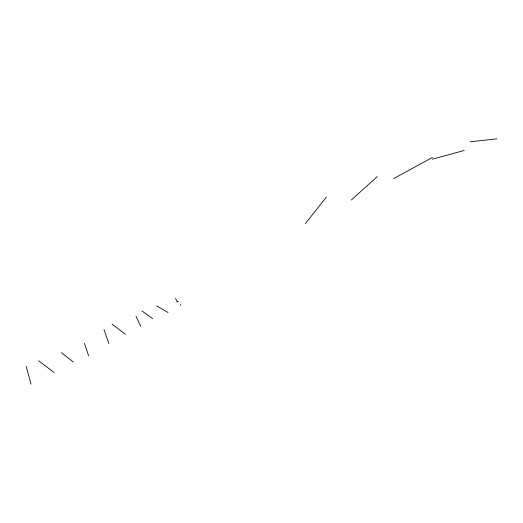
<?xml version="1.0" encoding="UTF-8"?>
<svg xmlns="http://www.w3.org/2000/svg" width="523" height="523" viewBox="0 0 523 523"><rect width="100%" height="100%" fill="white"/><g stroke="black" fill="none" stroke-linecap="round" stroke-linejoin="round"><path stroke-width="0.78" d="M305.347 223.596L326.352 197.138M351.332 200.002L377.318 176.565M393.459 178.696L432.449 157.443M432.325 159.214L464.176 150.474M176.761 301.941L178.232 301.536M470.033 141.792L496.85 138.85M156.599 305.877L168.046 312.519M141.949 310.91L152.67 318.736M112.079 324.155L125.428 334.295M38.597 360.739L54.065 372.507M61.394 352.665L73.403 362.106M180.298 304.458L180.801 305.262M175.427 298.411L177.5 301.738M136 316.291L140.707 326.274M103.979 329.549L108.921 343.565M84.471 343.402L88.655 355.862M26.15 366.394L31.04 384.15"/></g></svg>
